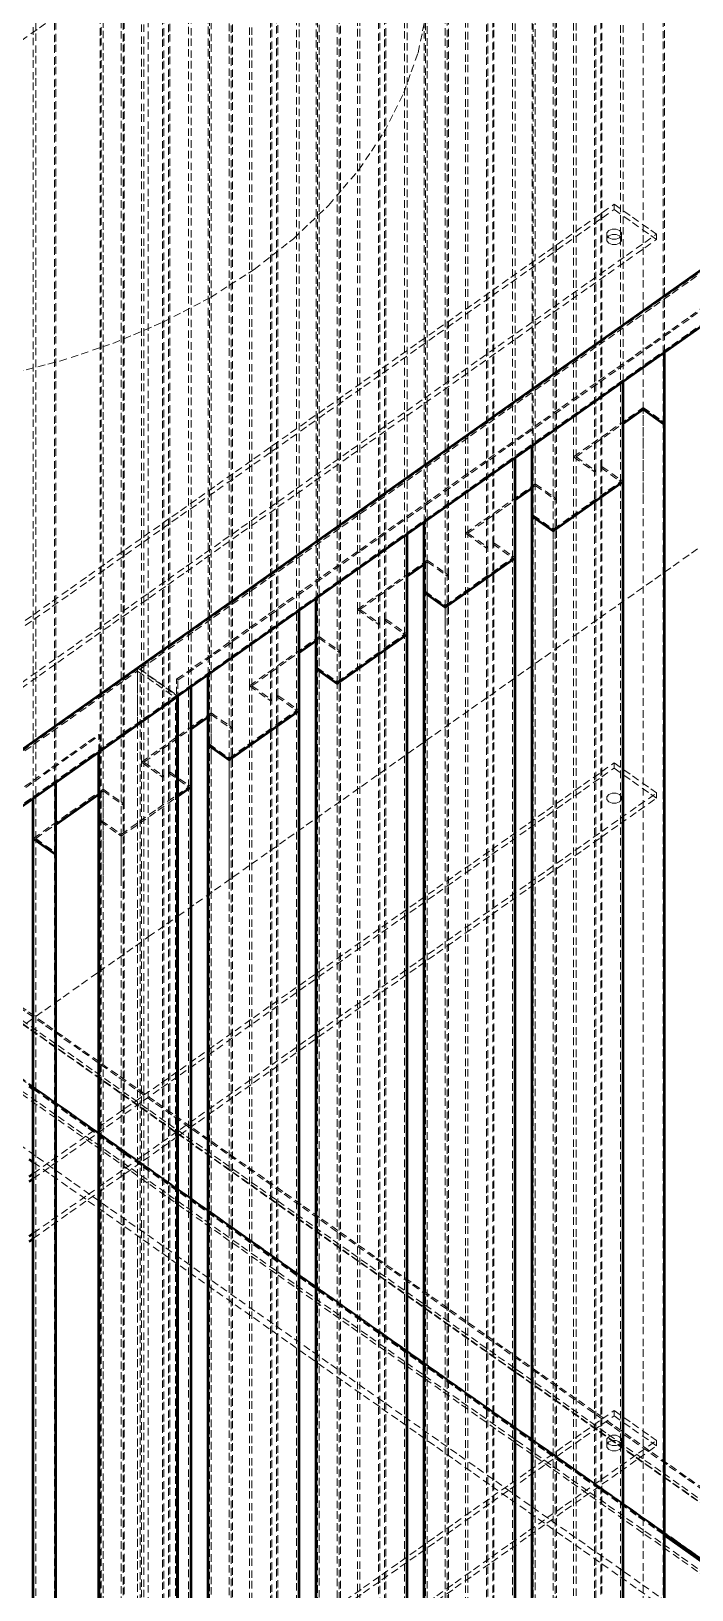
# Model space of a CAD drawing. Header units: millimetres. Extents: x 924 to 14628, y 360 to 10527.
# Drawn here: x 3832 to 4163, y 2510 to 3291 of the extents above; entities that cross this region are included whole.
import ezdxf

# ---------------------------------------------------------------- set-up
doc = ezdxf.new("R2010")
doc.units = ezdxf.units.MM
doc.linetypes.add('Hidden', pattern=[15, 5, -3, 5, -2])
for name, color, linetype, lineweight in [('Default', 7, 'Continuous', 50), ('Edges', 7, 'Hidden', 15), ('HiddenEdges', 2, 'Hidden', 15), ('HiddenSilhouettes', 2, 'Hidden', 15), ('HiddenWires', 7, 'Hidden', 15), ('Silhouettes', 7, 'Continuous', 50), ('Wires', 7, 'Hidden', 15)]:
    doc.layers.add(name, color=color, linetype=linetype, lineweight=lineweight)

# ---------------------------------------------------------------- blocks, each defined once
blk = doc.blocks.new('Isometric')
at = {"layer": 'Edges'}
for points in [[(1377.3, -383.7), (2183.4, 186.3)], [(1146.2, -181.9), (1185.4, -180.5), (1224.3, -176.4), (1262.3, -169.7), (1299.3, -160.3), (1334.8, -148.5), (1368.4, -134.2), (1400, -117.7), (1429.1, -99), (1455.4, -78.5), (1478.8, -56.2), (1499, -32.4), (1515.8, -7.3), (1529, 18.9), (1538.5, 45.8), (1544.3, 73.2), (1546.2, 101)], [(1351.3, -365.3), (1377.3, -383.7)], [(1377.3, -2073.7), (1377.3, -383.7)], [(1703.1, -943.2), (1746.4, -973.9)], [(1703.1, -944.1), (1782.6, -1000.3)]]:
    blk.add_lwpolyline(points, dxfattribs=at)
for points in [[(1702.2, -201.9, 0), (1702.2, -154.8, 0)], [(1688.9, -192.5, 0), (1688.9, -164.2, 0)], [(1688.9, -998.6, 0), (1688.9, -192.5, 0)], [(1628.8, -273.8, 0), (1628.8, -206.7, 0)], [(1702.2, -1008, 0), (1702.2, -201.9, 0)], [(1556.7, -324.8, 0), (1556.7, -257.7, 0)], [(1628.8, -1079.9, 0), (1628.8, -273.8, 0)], [(1484.6, -375.8, 0), (1484.6, -308.7, 0)], [(1556.7, -1130.9, 0), (1556.7, -324.8, 0)], [(1412.4, -426.8, 0), (1412.4, -359.7, 0)], [(571.2, -953.7, 0), (1377.3, -383.7, 0)], [(1376.5, -2073.5, 0), (1376.5, -385.2, 0)], [(1484.6, -1181.9, 0), (1484.6, -375.8, 0)], [(1351.3, -2055.7, 0), (1351.3, -403, 0)], [(1326.1, -2048.3, 0), (1326.1, -420.8, 0)], [(1412.4, -1232.9, 0), (1412.4, -426.8, 0)], [(1295.8, -489.3, 0), (1295.8, -442.2, 0)], [(1295.8, -1295.4, 0), (1295.8, -489.3, 0)], [(1278.8, -643.2, 0), (1281.6, -645.2, 0)], [(1278.8, -644.1, 0), (1281.6, -646.1, 0)]]:
    blk.add_polyline3d(points, dxfattribs=at)
at = {"layer": 'HiddenEdges'}
for points in [[(-416.5, 592.6), (2369.5, -1377.4)], [(-442.6, 574.1), (2317.2, -1377.4)], [(1377.3, -372.9), (2131.4, 160.3)], [(1353, -366.2), (1378.2, -384)], [(1377.3, -372.9), (1378.2, -373.5)], [(1194.3, -546.3), (1774.1, -956.3)], [(1204.1, -543.8), (1762.7, -938.8)], [(1281.6, -646.1), (1703.1, -944.1)]]:
    blk.add_lwpolyline(points, dxfattribs=at)
for points in [[(1688.9, -164.2, 0), (1688.9, 613.6, 0)], [(1702.2, -154.8, 0), (1702.2, 604.2, 0)], [(1661.3, -230.8, 0), (1661.3, 575.3, 0)], [(1616.8, -243.5, 0), (1616.8, 562.6, 0)], [(1656.4, -234.3, 0), (1656.4, 571.8, 0)], [(1630.1, -252.9, 0), (1630.1, 553.2, 0)], [(-416.5, 545.2, 0), (2369.5, -1424.8, 0)], [(1615.5, -263.2, 0), (1615.5, 542.9, 0)], [(1628.8, -206.7, 0), (1628.8, 532.3, 0)], [(1584.3, -285.3, 0), (1584.3, 520.8, 0)], [(1589.2, -281.8, 0), (1589.2, 524.3, 0)], [(1544.7, -294.5, 0), (1544.7, 511.6, 0)], [(1558, -303.9, 0), (1558, 502.2, 0)], [(1543.4, -314.2, 0), (1543.4, 491.9, 0)], [(1556.7, -257.7, 0), (1556.7, 481.3, 0)], [(1512.1, -336.3, 0), (1512.1, 469.8, 0)], [(1517.1, -332.8, 0), (1517.1, 473.3, 0)], [(1472.5, -345.5, 0), (1472.5, 460.6, 0)], [(1485.8, -354.9, 0), (1485.8, 451.2, 0)], [(1471.3, -365.2, 0), (1471.3, 440.9, 0)], [(1484.6, -308.7, 0), (1484.6, 430.3, 0)], [(1440, -387.3, 0), (1440, 418.8, 0)], [(1445, -383.8, 0), (1445, 422.3, 0)], [(1400.4, -396.5, 0), (1400.4, 409.6, 0)], [(1413.7, -405.9, 0), (1413.7, 400.2, 0)], [(1399.2, -416.2, 0), (1399.2, 389.9, 0)], [(1412.4, -359.7, 0), (1412.4, 379.3, 0)], [(1367.9, -438.3, 0), (1367.9, 367.8, 0)], [(1372.8, -434.8, 0), (1372.8, 371.3, 0)], [(1328.3, -447.5, 0), (1328.3, 358.6, 0)], [(1341.6, -456.9, 0), (1341.6, 349.2, 0)], [(1327, -467.2, 0), (1327, 338.9, 0)], [(1340.3, -477.8, 0), (1340.3, 328.3, 0)], [(1295.8, -442.2, 0), (1295.8, 316.8, 0)], [(1669.5, -59, 0), (1669.5, -55.5, 0)], [(1688.9, -254.5, 0), (1688.9, -191.3, 0)], [(1656.4, -1040.4, 0), (1656.4, -234.3, 0)], [(1661.3, -1036.9, 0), (1661.3, -230.8, 0)], [(1616.8, -254.5, 0), (1616.8, -242.3, 0)], [(1616.8, -1049.6, 0), (1616.8, -243.5, 0)], [(1630.1, -1059, 0), (1630.1, -252.9, 0)], [(1615.5, -1069.3, 0), (1615.5, -263.2, 0)], [(1628.8, -339.4, 0), (1628.8, -272.6, 0)], [(1584.3, -1091.4, 0), (1584.3, -285.3, 0)], [(1589.2, -1087.9, 0), (1589.2, -281.8, 0)], [(1544.7, -339.4, 0), (1544.7, -293.3, 0)], [(1544.7, -1100.6, 0), (1544.7, -294.5, 0)], [(1558, -1110, 0), (1558, -303.9, 0)], [(1543.4, -1120.3, 0), (1543.4, -314.2, 0)], [(1517.1, -1138.9, 0), (1517.1, -332.8, 0)], [(1556.7, -339.4, 0), (1556.7, -323.6, 0)], [(1512.1, -1142.4, 0), (1512.1, -336.3, 0)], [(1472.5, -424.2, 0), (1472.5, -344.3, 0)], [(1472.5, -1151.6, 0), (1472.5, -345.5, 0)], [(1485.8, -1161, 0), (1485.8, -354.9, 0)], [(1351.3, -2055.3, 0), (1351.3, -365.3, 0)], [(1351.3, -403, 0), (1351.3, -367.4, 0)], [(1377.3, -2010.9, 0), (1377.3, -372.9, 0)], [(1471.3, -1171.3, 0), (1471.3, -365.2, 0)], [(1484.6, -424.2, 0), (1484.6, -374.6, 0)], [(1445, -1189.9, 0), (1445, -383.8, 0)], [(1400.4, -424.2, 0), (1400.4, -395.3, 0)], [(1440, -1193.4, 0), (1440, -387.3, 0)], [(1400.4, -1202.6, 0), (1400.4, -396.5, 0)], [(1413.7, -1212, 0), (1413.7, -405.9, 0)], [(571.2, -942.9, 0), (1325.3, -409.7, 0)], [(1326.1, -420.8, 0), (1326.1, -410.3, 0)], [(1399.2, -1222.3, 0), (1399.2, -416.2, 0)], [(1412.4, -509, 0), (1412.4, -425.6, 0)], [(1372.8, -1240.9, 0), (1372.8, -434.8, 0)], [(1669.5, -432.3, 0), (1669.5, -428.8, 0)], [(1328.3, -509, 0), (1328.3, -446.3, 0)], [(1328.3, -1253.6, 0), (1328.3, -447.5, 0)], [(1367.9, -1244.4, 0), (1367.9, -438.3, 0)], [(1341.6, -1263, 0), (1341.6, -456.9, 0)], [(1327, -1273.3, 0), (1327, -467.2, 0)], [(1340.3, -509, 0), (1340.3, -476.6, 0)], [(1340.3, -1283.9, 0), (1340.3, -477.8, 0)], [(1194.3, -546.7, 0), (1772.4, -955.5, 0)], [(1168.3, -565.6, 0), (1748.1, -975.6, 0)], [(1281.6, -645.2, 0), (1703.1, -943.2, 0)], [(1669.5, -865.1, 0), (1669.5, -861.6, 0)]]:
    blk.add_polyline3d(points, dxfattribs=at)
at = {"layer": 'HiddenSilhouettes'}
for points in [[(-416.5, 594.7), (2339.8, -1354.3)], [(-416.5, 547.3), (2337.5, -1400.1)], [(-442.6, 528.8), (2317.2, -1422.7)], [(1273.5, 53.8), (1697.8, 353.8)], [(545.2, -936.2), (2312.9, 313.8)], [(1245.2, -359), (1669.5, -59)], [(1273.5, -375.5), (1697.8, -75.5)], [(1273.5, -379), (1697.8, -79)], [(1664.6, -78.1), (1665.9, -76.5), (1668.2, -75.6), (1670.8, -75.6), (1673, -76.5), (1674.3, -78.1), (1674.3, -79.9), (1673, -81.5), (1670.8, -82.4), (1668.2, -82.4), (1665.9, -81.5), (1664.6, -79.9)], [(1642.3, -224.3), (1688.9, -191.3)], [(1688.9, -191.3), (1703.1, -201.3)], [(1644, -224.3), (1675.5, -202)], [(1644, -224.3), (1657.2, -233.7)], [(1656.4, -234.3), (1657.2, -233.7)], [(1660.5, -231.4), (1673.8, -240.8)], [(1661.3, -230.8), (1675.5, -240.8)], [(1616.8, -242.3), (1630.9, -252.3)], [(1628.8, -272.6), (1673.8, -240.8)], [(1630.1, -252.9), (1630.9, -252.3)], [(1614.7, -263.8), (1615.5, -263.2)], [(1570.1, -275.3), (1584.3, -285.3)], [(1571.8, -275.3), (1585.1, -284.7)], [(1584.3, -285.3), (1585.1, -284.7)], [(1588.4, -282.4), (1589.2, -281.8)], [(1588.4, -282.4), (1601.7, -291.8)], [(1498, -326.3), (1544.7, -293.3)], [(1544.7, -294.5), (1558, -303.9)], [(1558, -303.9), (1558.8, -303.3)], [(1542.6, -314.8), (1543.4, -314.2)], [(1543.4, -314.2), (1556.7, -323.6)], [(1498, -326.3), (1512.1, -336.3)], [(1499.7, -326.3), (1513, -335.7)], [(1516.2, -333.4), (1517.1, -332.8)], [(1517.1, -332.8), (1531.2, -342.8)], [(1516.2, -333.4), (1529.5, -342.8)], [(1472.5, -344.3), (1486.7, -354.3)], [(1472.5, -345.5), (1485.8, -354.9)], [(1427.6, -377.3), (1459.1, -355)], [(1351.3, -367.4), (1375.9, -384.7)], [(1470.4, -365.8), (1471.3, -365.2)], [(1471.3, -365.2), (1484.6, -374.6)], [(1427.6, -377.3), (1440.9, -386.7)], [(1444.1, -384.4), (1445, -383.8)], [(1444.1, -384.4), (1457.4, -393.8)], [(1445, -383.8), (1459.1, -393.8)], [(1400.4, -395.3), (1414.6, -405.3)], [(1412.4, -425.6), (1457.4, -393.8)], [(1440, -387.3), (1440.9, -386.7)], [(1400.4, -396.5), (1413.7, -405.9)], [(1398.3, -416.8), (1399.2, -416.2)], [(1399.2, -416.2), (1412.4, -425.6)], [(1353.8, -428.3), (1367.9, -438.3)], [(1355.5, -428.3), (1368.7, -437.7)], [(1372, -435.4), (1372.8, -434.8)], [(1372, -435.4), (1385.3, -444.8)], [(1281.6, -479.3), (1328.3, -446.3)], [(1328.3, -446.3), (1342.4, -456.3)], [(1340.3, -476.6), (1385.3, -444.8)], [(1367.9, -438.3), (1368.7, -437.7)], [(1281.6, -743.1), (1697.8, -448.8)], [(1340.3, -477.8), (1378.2, -451.1)], [(1341.6, -456.9), (1342.4, -456.3)], [(1326.2, -467.8), (1327, -467.2)], [(1326.2, -467.8), (1340.3, -477.8)], [(1327, -467.2), (1340.3, -476.6)], [(1281.6, -695.6), (1703.1, -993.6)], [(1281.6, -1135.8), (1669.5, -861.6)], [(1281.6, -1139.3), (1669.5, -865.1)], [(1281.6, -1175.8), (1697.8, -881.6)], [(1281.6, -1179.3), (1697.8, -885.1)], [(1664.6, -884.2), (1665.9, -882.6), (1668.2, -881.7), (1670.8, -881.7), (1673, -882.6), (1674.3, -884.2), (1674.3, -886), (1673, -887.6), (1670.8, -888.5), (1668.2, -888.5), (1665.9, -887.6), (1664.6, -886)]]:
    blk.add_lwpolyline(points, dxfattribs=at)
for points in [[(1664.6, -74.5), (1665.9, -73), (1668.2, -72), (1670.8, -72), (1673, -73), (1674.3, -74.5), (1674.3, -76.4), (1673, -78), (1670.8, -78.9), (1668.2, -78.9), (1665.9, -78), (1664.6, -76.4)], [(1664.6, -880.6), (1665.9, -879.1), (1668.2, -878.1), (1670.8, -878.1), (1673, -879.1), (1674.3, -880.6), (1674.3, -882.5), (1673, -884.1), (1670.8, -885), (1668.2, -885), (1665.9, -884.1), (1664.6, -882.5)]]:
    blk.add_lwpolyline(points, close=True, dxfattribs=at)
for points in [[(1703.1, -154.2, 0), (1703.1, 604.8, 0)], [(1642.3, -224.3, 0), (1642.3, 581.8, 0)], [(1644, -224.3, 0), (1644, 581.8, 0)], [(1660.5, -231.4, 0), (1660.5, 574.7, 0)], [(1657.2, -233.7, 0), (1657.2, 572.4, 0)], [(1673.8, -240.8, 0), (1673.8, 565.3, 0)], [(1675.5, -173.7, 0), (1675.5, 565.3, 0)], [(1630.9, -252.3, 0), (1630.9, 553.8, 0)], [(1614.7, -216.7, 0), (1614.7, 542.3, 0)], [(1570.1, -275.3, 0), (1570.1, 530.8, 0)], [(1571.8, -275.3, 0), (1571.8, 530.8, 0)], [(1585.1, -284.7, 0), (1585.1, 521.4, 0)], [(1588.4, -282.4, 0), (1588.4, 523.7, 0)], [(1601.7, -291.8, 0), (1601.7, 514.3, 0)], [(1603.4, -224.7, 0), (1603.4, 514.3, 0)], [(1558.8, -303.3, 0), (1558.8, 502.8, 0)], [(1542.6, -267.7, 0), (1542.6, 491.3, 0)], [(1498, -326.3, 0), (1498, 479.8, 0)], [(1499.7, -326.3, 0), (1499.7, 479.8, 0)], [(1513, -335.7, 0), (1513, 470.4, 0)], [(1516.2, -333.4, 0), (1516.2, 472.7, 0)], [(1529.5, -342.8, 0), (1529.5, 463.3, 0)], [(1531.2, -275.7, 0), (1531.2, 463.3, 0)], [(1486.7, -354.3, 0), (1486.7, 451.8, 0)], [(1470.4, -318.7, 0), (1470.4, 440.3, 0)], [(1425.9, -377.3, 0), (1425.9, 428.8, 0)], [(1427.6, -377.3, 0), (1427.6, 428.8, 0)], [(1440.9, -386.7, 0), (1440.9, 419.4, 0)], [(1444.1, -384.4, 0), (1444.1, 421.7, 0)], [(1457.4, -393.8, 0), (1457.4, 412.3, 0)], [(1459.1, -326.7, 0), (1459.1, 412.3, 0)], [(1414.6, -405.3, 0), (1414.6, 400.8, 0)], [(1398.3, -369.7, 0), (1398.3, 389.3, 0)], [(1353.8, -428.3, 0), (1353.8, 377.8, 0)], [(1355.5, -428.3, 0), (1355.5, 377.8, 0)], [(1368.7, -437.7, 0), (1368.7, 368.4, 0)], [(1372, -435.4, 0), (1372, 370.7, 0)], [(1385.3, -444.8, 0), (1385.3, 361.3, 0)], [(1387, -377.7, 0), (1387, 361.3, 0)], [(1342.4, -456.3, 0), (1342.4, 349.8, 0)], [(1326.2, -467.8, 0), (1326.2, 338.3, 0)], [(1281.6, -452.2, 0), (1281.6, 326.8, 0)], [(1283.3, -479.3, 0), (1283.3, 326.8, 0)], [(1296.6, -441.6, 0), (1296.6, 317.4, 0)], [(1353, -366.2, 0), (2157.4, 202.6, 0)], [(1378.2, -373.5, 0), (2132.2, 159.7, 0)], [(1245.2, -355.5, 0), (1669.5, -55.5, 0)], [(1669.5, -55.5, 0), (1697.8, -75.5, 0)], [(1669.5, -59, 0), (1697.8, -79, 0)], [(1664.6, -79.9, 0), (1664.6, -76.4, 0)], [(1674.3, -78.1, 0), (1674.3, -74.5, 0)], [(1697.8, -79, 0), (1697.8, -75.5, 0)], [(1642.3, -1030.4, 0), (1642.3, -224.3, 0)], [(1642.3, -224.3, 0), (1656.4, -234.3, 0)], [(1644, -1030.4, 0), (1644, -224.3, 0)], [(1657.2, -1039.8, 0), (1657.2, -233.7, 0)], [(1660.5, -231.4, 0), (1661.3, -230.8, 0)], [(1660.5, -1037.5, 0), (1660.5, -231.4, 0)], [(1570.1, -275.3, 0), (1616.8, -242.3, 0)], [(1614.7, -245, 0), (1616.8, -243.5, 0)], [(1616.8, -243.5, 0), (1630.1, -252.9, 0)], [(1673.8, -1046.9, 0), (1673.8, -240.8, 0)], [(1571.8, -275.3, 0), (1603.4, -253, 0)], [(1630.9, -1058.4, 0), (1630.9, -252.3, 0)], [(1615.5, -263.2, 0), (1628.8, -272.6, 0)], [(1570.1, -1081.4, 0), (1570.1, -275.3, 0)], [(1571.8, -1081.4, 0), (1571.8, -275.3, 0)], [(1585.1, -1090.8, 0), (1585.1, -284.7, 0)], [(1588.4, -1088.5, 0), (1588.4, -282.4, 0)], [(1589.2, -281.8, 0), (1603.4, -291.8, 0)], [(1542.6, -296, 0), (1544.7, -294.5, 0)], [(1544.7, -293.3, 0), (1558.8, -303.3, 0)], [(1556.7, -323.6, 0), (1601.7, -291.8, 0)], [(1601.7, -1097.9, 0), (1601.7, -291.8, 0)], [(1499.7, -326.3, 0), (1531.2, -304, 0)], [(1558.8, -1109.4, 0), (1558.8, -303.3, 0)], [(1498, -1132.4, 0), (1498, -326.3, 0)], [(1499.7, -1132.4, 0), (1499.7, -326.3, 0)], [(1484.6, -374.6, 0), (1529.5, -342.8, 0)], [(1512.1, -336.3, 0), (1513, -335.7, 0)], [(1513, -1141.8, 0), (1513, -335.7, 0)], [(1516.2, -1139.5, 0), (1516.2, -333.4, 0)], [(1529.5, -1148.9, 0), (1529.5, -342.8, 0)], [(1425.9, -377.3, 0), (1472.5, -344.3, 0)], [(1470.4, -347, 0), (1472.5, -345.5, 0)], [(1485.8, -354.9, 0), (1486.7, -354.3, 0)], [(1486.7, -1160.4, 0), (1486.7, -354.3, 0)], [(546.9, -936.2, 0), (1351.3, -367.4, 0)], [(1353, -2054.5, 0), (1353, -366.2, 0)], [(1378.2, -424.2, 0), (1378.2, -373.5, 0)], [(1425.9, -1183.4, 0), (1425.9, -377.3, 0)], [(1425.9, -377.3, 0), (1440, -387.3, 0)], [(1427.6, -1183.4, 0), (1427.6, -377.3, 0)], [(1444.1, -1190.5, 0), (1444.1, -384.4, 0)], [(1353.8, -428.3, 0), (1400.4, -395.3, 0)], [(1440.9, -1192.8, 0), (1440.9, -386.7, 0)], [(1457.4, -1199.9, 0), (1457.4, -393.8, 0)], [(1355.5, -428.3, 0), (1387, -406, 0)], [(1398.3, -398, 0), (1400.4, -396.5, 0)], [(1413.7, -405.9, 0), (1414.6, -405.3, 0)], [(1414.6, -1211.4, 0), (1414.6, -405.3, 0)], [(572, -943.5, 0), (1326.1, -410.3, 0)], [(1325.3, -409.7, 0), (1326.1, -410.3, 0)], [(1325.3, -421.4, 0), (1325.3, -409.7, 0)], [(1281.6, -703.1, 0), (1669.5, -428.8, 0)], [(1281.6, -706.6, 0), (1669.5, -432.3, 0)], [(1353.8, -1234.4, 0), (1353.8, -428.3, 0)], [(1355.5, -1234.4, 0), (1355.5, -428.3, 0)], [(1372, -1241.5, 0), (1372, -435.4, 0)], [(1372.8, -434.8, 0), (1387, -444.8, 0)], [(1669.5, -428.8, 0), (1697.8, -448.8, 0)], [(1669.5, -432.3, 0), (1697.8, -452.3, 0)], [(1325.3, -449.7, 0), (1328.3, -447.5, 0)], [(1328.3, -447.5, 0), (1341.6, -456.9, 0)], [(1368.7, -1243.8, 0), (1368.7, -437.7, 0)], [(1385.3, -1250.9, 0), (1385.3, -444.8, 0)], [(1281.6, -746.6, 0), (1697.8, -452.3, 0)], [(1342.4, -1262.4, 0), (1342.4, -456.3, 0)], [(1697.8, -452.3, 0), (1697.8, -448.8, 0)], [(1326.2, -1273.9, 0), (1326.2, -467.8, 0)], [(1283.3, -479.3, 0), (1296.6, -469.9, 0)], [(1283.3, -1285.4, 0), (1283.3, -479.3, 0)], [(1283.3, -479.3, 0), (1296.6, -488.7, 0)], [(1204.9, -543.2, 0), (1763.5, -938.2, 0)], [(1281.6, -646.9, 0), (1703.1, -944.9, 0)], [(1669.5, -861.6, 0), (1697.8, -881.6, 0)], [(1669.5, -865.1, 0), (1697.8, -885.1, 0)], [(1664.6, -886, 0), (1664.6, -882.5, 0)], [(1674.3, -884.2, 0), (1674.3, -880.6, 0)], [(1697.8, -885.1, 0), (1697.8, -881.6, 0)]]:
    blk.add_polyline3d(points, dxfattribs=at)
at = {"layer": 'HiddenWires'}
for points in [[(1664.6, -451.4), (1665.9, -449.8)], [(1665.9, -449.8), (1668.2, -448.9)], [(1665.9, -454.8), (1668.2, -455.8)], [(1668.2, -448.9), (1670.8, -448.9)], [(1668.2, -455.8), (1670.8, -455.8)], [(1670.8, -448.9), (1673, -449.8)], [(1670.8, -455.8), (1673, -454.8)], [(1673, -449.8), (1674.3, -451.4)], [(1673, -454.8), (1674.3, -453.3)], [(1674.3, -453.3), (1674.3, -451.4)], [(1325.3, -568.5), (1358.4, -545.1)]]:
    blk.add_lwpolyline(points, dxfattribs=at)
for points in [[(1358.4, -545.1, 0), (1358.4, 261, 0)], [(1664.6, -453.3, 0), (1664.6, -451.4, 0)], [(1664.6, -453.3, 0), (1665.9, -454.8, 0)], [(1358.4, -545.1, 0), (1378.2, -531.1, 0)], [(1358.4, -1351.2, 0), (1358.4, -545.1, 0)]]:
    blk.add_polyline3d(points, dxfattribs=at)
at = {"layer": 'Silhouettes'}
for points in [[(1702.2, -201.9), (1703.1, -201.3)], [(1603.4, -253), (1614.7, -245)], [(1628.8, -273.8), (1675.5, -240.8)], [(1614.7, -263.8), (1628.8, -273.8)], [(1531.2, -304), (1542.6, -296)], [(1542.6, -314.8), (1556.7, -324.8)], [(1484.6, -375.8), (1531.2, -342.8)], [(1459.1, -355), (1470.4, -347)], [(572, -954), (1376.5, -385.2)], [(1375.9, -384.7), (1376.5, -385.2)], [(1412.4, -426.8), (1459.1, -393.8)], [(1387, -406), (1398.3, -398)], [(1398.3, -416.8), (1412.4, -426.8)], [(1281.6, -479.3), (1295.8, -489.3)], [(1295.8, -489.3), (1296.6, -488.7)], [(1703.1, -944.9), (1747.3, -976.2)]]:
    blk.add_lwpolyline(points, dxfattribs=at)
for points in [[(1351.3, -365.3, 0), (2157.4, 204.7, 0)], [(1378.2, -384, 0), (2182.6, 184.8, 0)], [(1703.1, -201.3, 0), (1703.1, -154.2, 0)], [(1675.5, -240.8, 0), (1675.5, -173.7, 0)], [(1675.5, -202, 0), (1688.9, -192.5, 0)], [(1688.9, -192.5, 0), (1702.2, -201.9, 0)], [(1703.1, -1007.4, 0), (1703.1, -201.3, 0)], [(1614.7, -263.8, 0), (1614.7, -216.7, 0)], [(1603.4, -291.8, 0), (1603.4, -224.7, 0)], [(1675.5, -1046.9, 0), (1675.5, -240.8, 0)], [(1542.6, -314.8, 0), (1542.6, -267.7, 0)], [(1614.7, -1069.9, 0), (1614.7, -263.8, 0)], [(1531.2, -342.8, 0), (1531.2, -275.7, 0)], [(1556.7, -324.8, 0), (1603.4, -291.8, 0)], [(1603.4, -1097.9, 0), (1603.4, -291.8, 0)], [(1470.4, -365.8, 0), (1470.4, -318.7, 0)], [(1542.6, -1120.9, 0), (1542.6, -314.8, 0)], [(1459.1, -393.8, 0), (1459.1, -326.7, 0)], [(1531.2, -1148.9, 0), (1531.2, -342.8, 0)], [(545.2, -935.3, 0), (1351.3, -365.3, 0)], [(1398.3, -416.8, 0), (1398.3, -369.7, 0)], [(1470.4, -1171.9, 0), (1470.4, -365.8, 0)], [(1470.4, -365.8, 0), (1484.6, -375.8, 0)], [(1378.2, -2072.3, 0), (1378.2, -384, 0)], [(1387, -444.8, 0), (1387, -377.7, 0)], [(1459.1, -1199.9, 0), (1459.1, -393.8, 0)], [(1325.3, -2047.7, 0), (1325.3, -421.4, 0)], [(1398.3, -1222.9, 0), (1398.3, -416.8, 0)], [(1296.6, -488.7, 0), (1296.6, -441.6, 0)], [(1378.2, -451.1, 0), (1387, -444.8, 0)], [(1387, -1250.9, 0), (1387, -444.8, 0)], [(1281.6, -479.3, 0), (1281.6, -452.2, 0)], [(1296.6, -469.9, 0), (1325.3, -449.7, 0)], [(1281.6, -1285.4, 0), (1281.6, -479.3, 0)], [(1296.6, -1294.8, 0), (1296.6, -488.7, 0)], [(1278.8, -644.9, 0), (1281.6, -646.9, 0)], [(1278.8, -693.6, 0), (1281.6, -695.6, 0)], [(1278.8, -705.1, 0), (1281.6, -703.1, 0)], [(1278.8, -708.6, 0), (1281.6, -706.6, 0)], [(1278.8, -745.1, 0), (1281.6, -743.1, 0)], [(1278.8, -748.6, 0), (1281.6, -746.6, 0)]]:
    blk.add_polyline3d(points, dxfattribs=at)
at = {"layer": 'Wires'}
for points in [[(1378.2, -531.1, 0), (1782.6, -245.1, 0)], [(934.1, -845.1, 0), (1325.3, -568.5, 0)]]:
    blk.add_polyline3d(points, dxfattribs=at)

msp = doc.modelspace()

# ---------------------------------------------------------------- block references
at = {"layer": 'Default', "xscale": 0.75, "yscale": 0.75, "zscale": 0.75}
msp.add_blockref('Isometric', (2872, 3246), dxfattribs=at)

doc.saveas('drawing.dxf')
